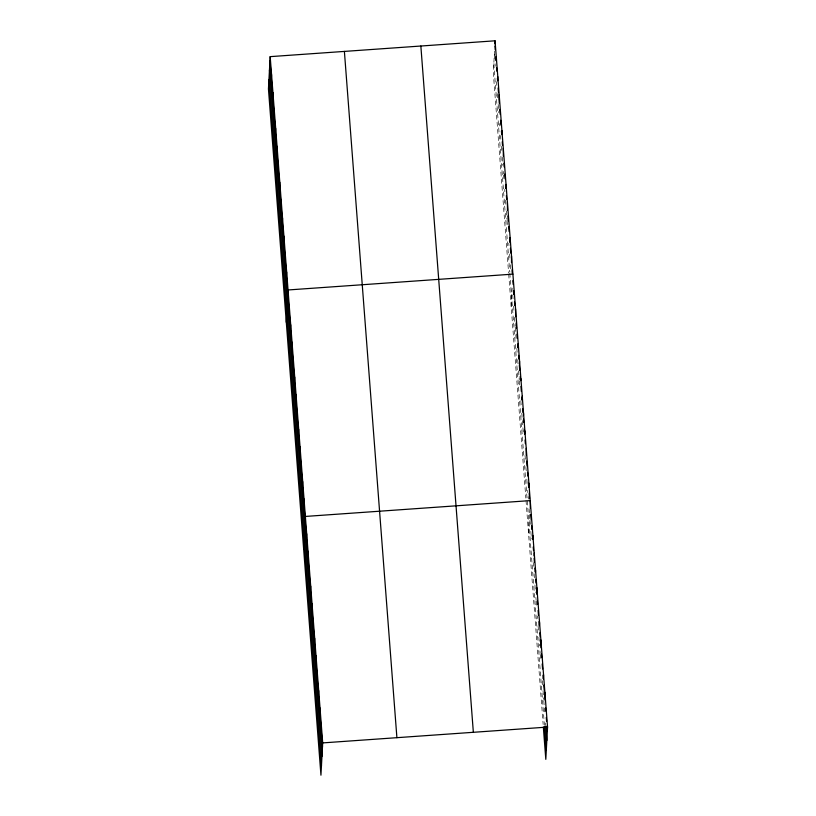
<?xml version="1.0" encoding="UTF-8"?>
<svg xmlns="http://www.w3.org/2000/svg" width="816" height="816" viewBox="0 0 816 816"><rect width="100%" height="100%" fill="white"/><g stroke="black" fill="none" stroke-linecap="round" stroke-linejoin="round"><path stroke-width="0.61" stroke-dasharray="4.08 3.06" d="M494.496 51.071L493.303 73.093L508.592 272.921M511.153 306.418L512.183 287.507M528.482 532.889L529.513 513.978M494.333 54.172L494.69 58.966M495.057 63.75L495.241 66.147M496.434 81.702L496.709 85.292M497.352 93.667L497.719 98.45M498.178 104.438L498.811 112.812M499.637 123.573L499.82 125.97M500.555 135.548L500.83 139.138M501.381 146.309L501.84 152.296M502.207 157.08L502.84 165.454M503.299 171.442L503.482 173.839M503.574 175.032L503.849 178.622M504.676 189.394L504.859 191.78M505.502 200.155L505.961 206.142M506.318 210.926L506.96 219.3M507.052 220.504L507.419 225.287M508.796 243.239L508.98 245.626M509.623 254L509.98 258.794M510.439 264.772L510.989 271.952M512.754 294.974L513.04 298.707M513.611 306.173L514.09 312.395M514.468 317.373L515.131 326.084M515.233 327.328L515.702 333.55M515.804 334.795L516.089 338.528M516.844 348.483L517.13 352.216M517.701 359.683L518.18 365.905M518.558 370.882L519.231 379.593M519.323 380.837L519.7 385.815M520.843 400.748L521.23 405.725M521.801 413.192L522.271 419.414M522.373 420.658L523.229 431.858M525.035 455.491L525.32 459.224M525.892 466.691L526.371 472.913M526.84 479.135L527.32 485.357M527.697 490.334L527.891 492.823M528.176 496.556L528.37 499.045M529.125 509L529.411 512.734M529.982 520.2L530.369 525.178M530.839 531.4L531.41 538.866M533.225 562.51L533.511 566.243M534.082 573.709L534.46 578.687M534.939 584.909L535.51 592.375M535.888 597.353L536.081 599.842M536.173 601.086L536.551 606.064M537.316 616.019L537.509 618.508M538.081 625.974L538.55 632.196M538.937 637.174L539.6 645.884M539.978 650.862L540.172 653.351M540.263 654.595L540.549 658.328M542.263 680.717L542.65 685.695M543.028 690.673L543.691 699.383M543.793 700.628L544.17 705.605M544.364 708.094L544.649 711.827M545.506 723.027L545.69 725.516M493.813 63.77L509.735 271.983M509.827 273.176L544.415 725.159M508.684 274.115L525.82 498.046M526.014 500.534L543.15 724.516"/><path stroke-width="1.22" d="M270.188 56.641L268.444 88.924L320.943 775.2L322.697 742.907L270.188 56.641L495.057 40.8L547.556 727.076L545.812 759.359L543.334 727.005M271.34 78.652L271.565 74.582M272.717 96.594L272.932 92.534M274.084 114.546L274.309 110.486M275.461 132.498L275.686 128.428M276.838 150.44L277.052 146.38M278.205 168.392L278.429 164.332M279.582 186.344L279.796 182.274M280.959 204.286L281.173 200.226M282.326 222.238L282.55 218.178M283.703 240.19L283.917 236.12M285.07 258.131L285.294 254.072M286.447 276.083L286.671 272.024M286.294 322.259L288.038 289.966L512.907 274.135M289.15 311.457L289.374 307.387M290.486 328.879L290.71 324.809M291.822 346.29L292.036 342.23M293.148 363.712L293.372 359.652M294.484 381.133L294.709 377.074M295.82 398.555L296.035 394.495M297.146 415.976L297.371 411.917M298.483 433.398L298.707 429.338M299.819 450.82L300.033 446.76M301.145 468.241L301.369 464.182M302.481 485.663L302.705 481.603M303.817 503.084L304.031 499.025M303.623 548.729L305.368 516.436L530.237 500.606L530.298 508.399M306.479 537.928L306.704 533.858M307.816 555.349L308.03 551.279M309.152 572.761L309.366 568.701M310.478 590.182L310.702 586.123M311.814 607.604L312.028 603.544M313.15 625.025L313.364 620.966M314.476 642.447L314.701 638.387M315.812 659.869L316.027 655.809M317.149 677.29L317.363 673.231M318.475 694.712L318.699 690.652M319.811 712.133L320.025 708.074M321.147 729.555L321.361 725.495M494.884 43.85L495.057 40.8M496.312 60.782L496.424 58.752M497.801 76.694L497.576 80.764L497.393 78.367M499.004 97.696L499.178 94.646M501.922 130.54L501.697 134.609L501.422 131.019M503.288 148.492L503.35 156.142M506.042 184.385L505.818 188.455L505.543 184.865M507.409 202.337L507.47 209.987M510.163 238.231L509.939 242.301L509.572 237.507M511.53 256.183L511.499 262.64M514.07 294.596L514.243 291.557M515.569 308.978L515.641 316.771M518.242 343.811L518.017 347.881L517.732 344.148M519.404 364.283L519.568 361.233M520.792 380.684L520.904 378.655M522.24 396.076L522.016 400.136L521.822 397.647M523.454 415.528L523.566 413.498M524.739 433.969L524.902 430.919M526.238 448.341L526.208 454.889M528.901 483.184L528.676 487.244L528.391 483.511M532.899 535.449L532.675 539.509L532.389 535.775M534.072 555.91L534.235 552.871M535.459 572.322L535.561 570.282M536.673 591.773L536.897 587.704M539.396 625.597L539.56 622.547M540.896 639.968L540.957 647.761M543.558 674.812L543.344 678.871L543.058 675.138M544.894 692.233L544.966 700.026M322.697 742.907L547.556 727.076M494.924 46.053L495.2 49.643M495.751 56.824L496.026 60.415M496.577 67.595L496.852 71.186M498.127 87.934L498.494 92.728M498.953 98.705L499.321 103.489M499.78 109.477L500.147 114.26M500.606 120.248L500.963 125.032M502.248 141.78L502.523 145.37M503.9 163.322L504.176 166.913M504.716 174.094L505.084 178.877M506.369 195.626L506.644 199.216M507.929 215.975L508.286 220.759M508.745 226.746L509.113 231.53M510.398 248.278L510.765 253.062M512.04 269.821L512.315 273.411M512.876 280.684L513.162 284.417M513.641 290.639L513.927 294.372M514.498 301.838L514.784 305.572M516.11 322.993L516.497 327.971M516.967 334.193L517.252 337.926M518.588 355.348L518.874 359.081M519.353 365.303L519.731 370.28M520.21 376.502L520.496 380.236M520.965 386.447L521.353 391.425M522.679 408.847L522.964 412.58M523.444 418.802L523.729 422.535M524.3 430.001L524.586 433.735M525.065 439.957L525.351 443.69M526.677 461.111L527.065 466.089M527.534 472.311L527.819 476.044M529.156 493.466L529.533 498.443M530.777 514.621L531.155 519.598M531.634 525.82L531.92 529.553M533.246 546.975L533.531 550.708M534.103 558.175L534.388 561.908M534.868 568.13L535.153 571.863M535.724 579.329L536.01 583.063M536.489 589.285L536.867 594.262M537.346 600.484L537.632 604.217M538.101 610.429L538.489 615.407M538.958 621.629L539.243 625.362M539.815 632.828L540.1 636.562M541.436 653.983L541.722 657.716M542.201 663.938L542.579 668.916M543.823 685.093L544.201 690.071M545.537 707.492L545.822 711.226M546.292 717.448L546.577 721.181M546.965 726.158L547.342 731.136M545.792 726.76L546.832 740.449M544.507 726.403L546.312 750.047M420.852 46.022L473.351 732.299M344.393 51.408L396.902 737.684M269.963 60.7L322.473 746.977M269.464 70.013L321.973 756.289M268.943 79.611L321.453 765.887"/></g></svg>
